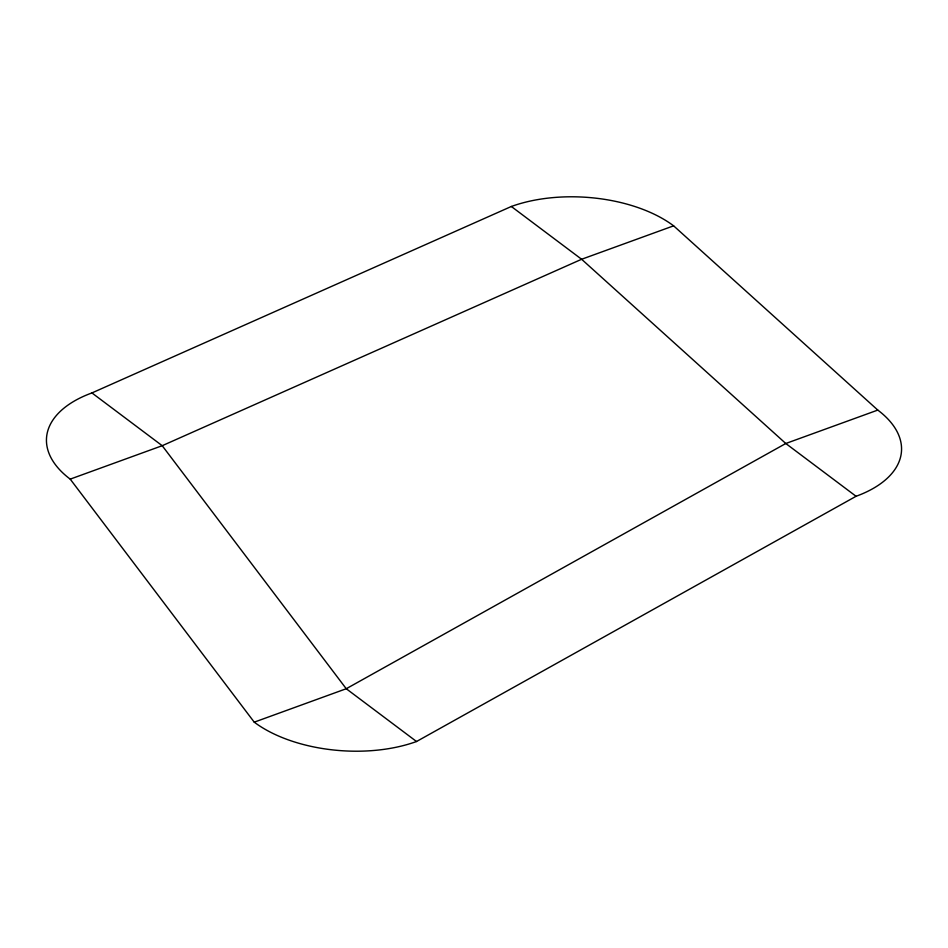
<?xml version="1.0" encoding="UTF-8"?>
<svg xmlns="http://www.w3.org/2000/svg" width="948" height="948" viewBox="0 0 948 948"><rect width="100%" height="100%" fill="white"/><g stroke="black" fill="none" stroke-linecap="round" stroke-linejoin="round"><path stroke-width="1.42" d="M416.528 741.514L856.068 496.278A115.952 62.13 3.8 0 0 877.789 410.081L673.625 225.837A115.952 62.13 3.8 0 0 511.339 206.486L91.932 392.934A115.952 62.13 3.8 0 0 70.211 479.131L254.242 722.163A115.952 62.13 3.8 0 0 416.528 741.514L346.245 688.734L162.215 445.702L91.932 392.934M673.625 225.837L581.622 259.266L162.215 445.702L70.211 479.131M877.789 410.081L785.785 443.498L346.245 688.734L254.242 722.163M511.339 206.486L581.622 259.266L785.785 443.498L856.068 496.278"/></g></svg>
